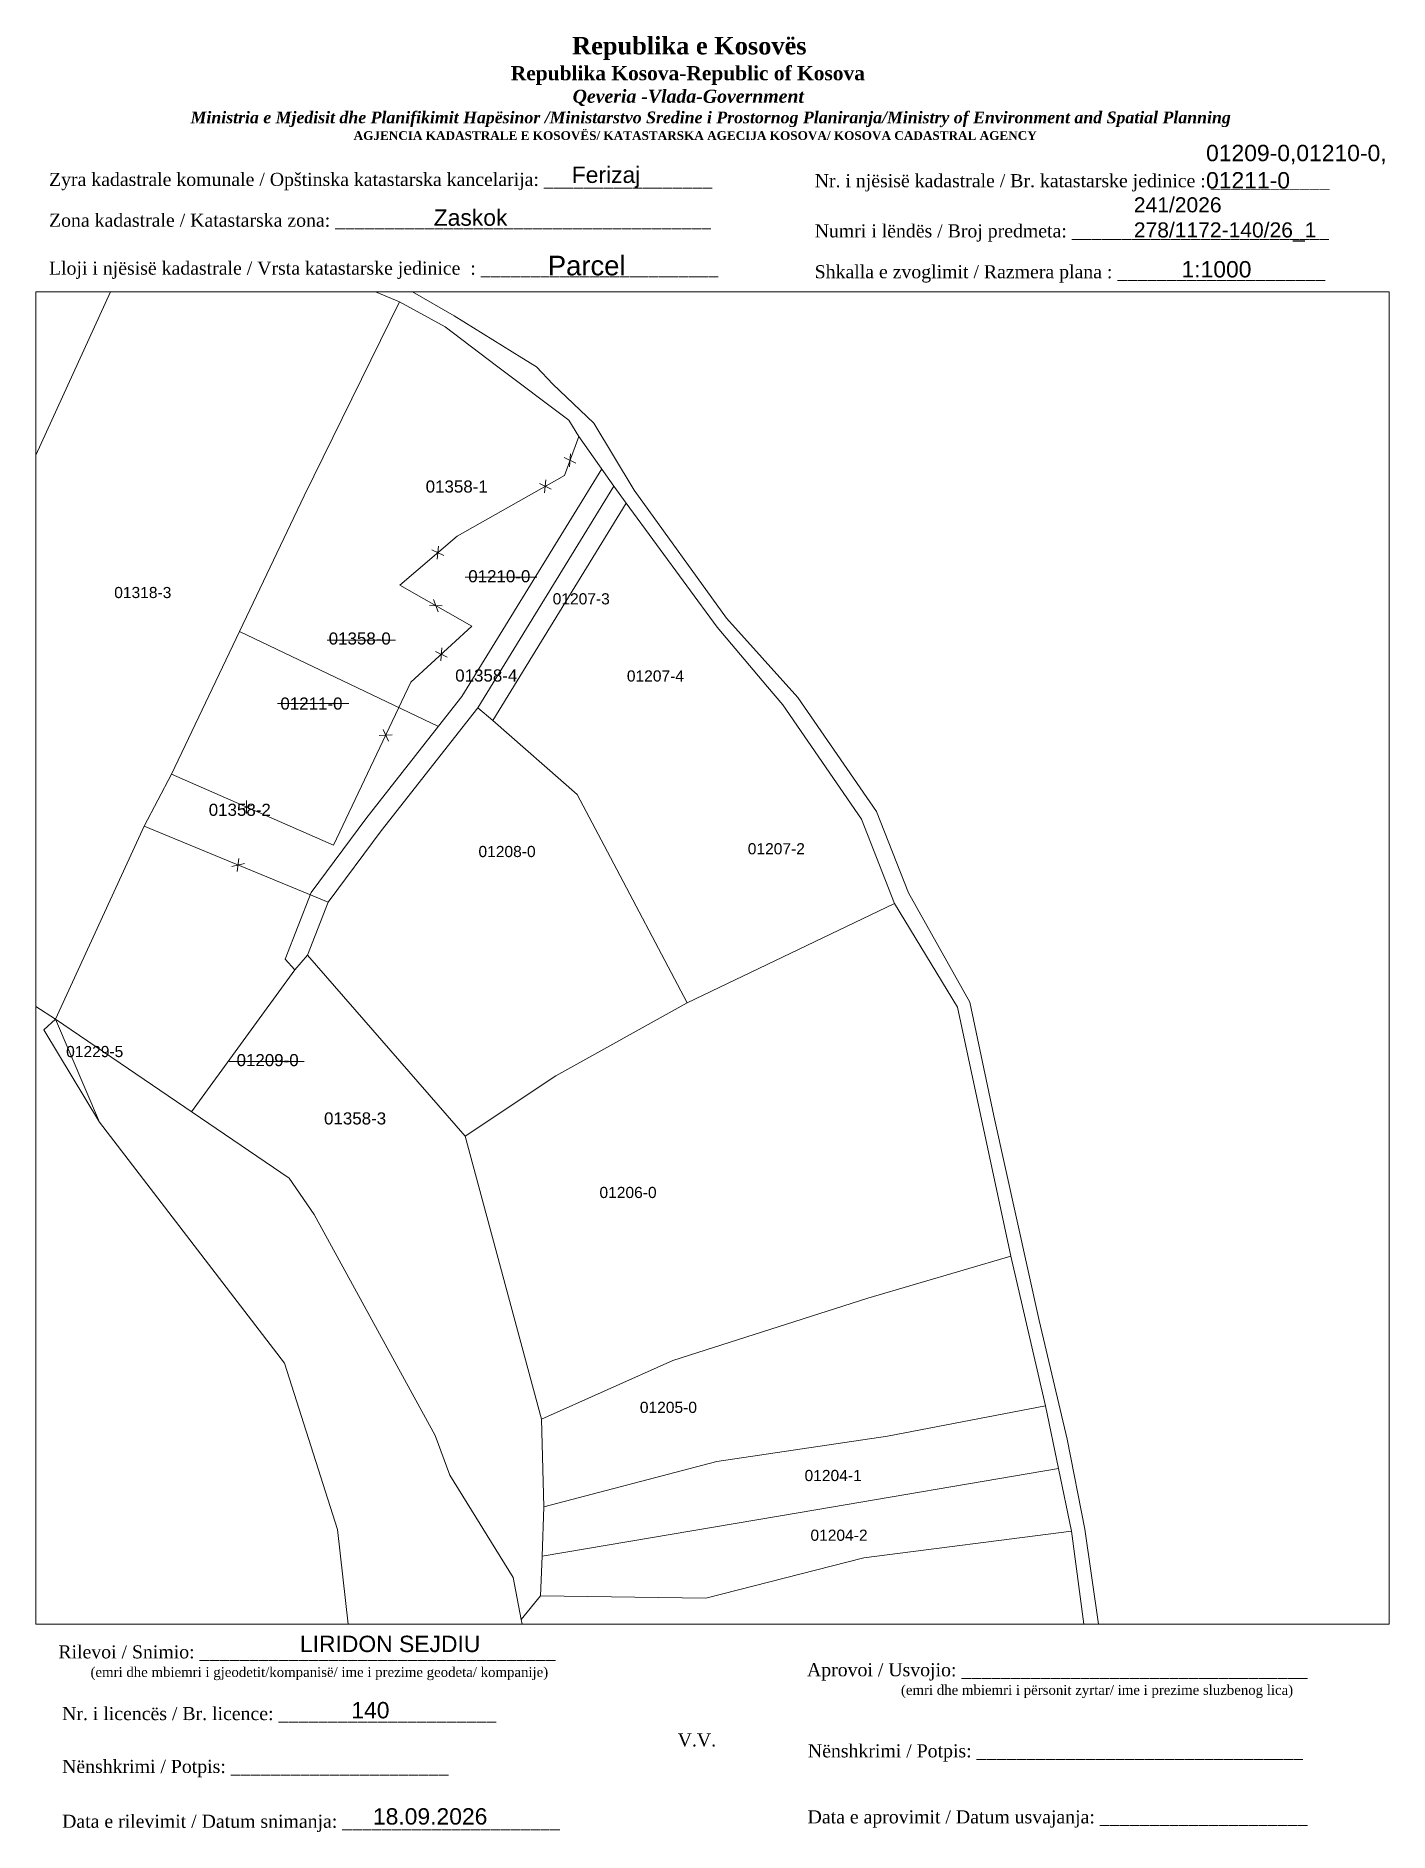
# Paper-space layout '1211' of a CAD drawing. Header units: metres, sheet in millimetres. Extents: x 1 to 208, y 2 to 276.
# The model-space entities are those that its viewports show. They can reach past a viewport. Long polylines and large blocks are cut down to what shows.
import ezdxf

# ---------------------------------------------------------------- set-up
doc = ezdxf.new("R2010")
doc.units = ezdxf.units.M
doc.layers.get('0').update_dxf_attribs({"lineweight": 0})
for name, color, linetype, lineweight in [('Korniza e jashtme', 7, 'Continuous', 0), ('label', 1, 'Continuous', 0), ('Ndarje e re', 1, 'Continuous', 0), ('Nr Parceles Baze', 7, 'Continuous', 0), ('Nr-Kojshi', 251, 'Continuous', 0), ('Parc-Kojshi', 251, 'Continuous', 0), ('Parc-Re', 7, 'Continuous', 0), ('Parcela Baze', 7, 'Continuous', 0)]:
    doc.layers.add(name, color=color, linetype=linetype, lineweight=lineweight)
doc.styles.get("Standard").update_dxf_attribs({"font": 'arial.ttf'})

msp = doc.modelspace()

# ---------------------------------------------------------------- linework, layer by layer
at = {"layer": 'label', "flags": 128}
for points in [[(7511299.43, 4688469.15), (7511301.84, 4688467.98)], [(7511300.51, 4688467.23), (7511300.75, 4688469.9)], [(7511294.29, 4688463.75), (7511296.71, 4688462.58)], [(7511295.38, 4688461.83), (7511295.62, 4688464.5)], [(7511272.13, 4688450.08), (7511274.55, 4688448.91)], [(7511273.22, 4688448.16), (7511273.46, 4688450.83)], [(7511278.99, 4688444.43), (7511293.79, 4688444.43)], [(7511271.59, 4688438.58), (7511274.27, 4688438.52)], [(7511273.38, 4688437.28), (7511272.48, 4688439.82)], [(7511273.96, 4688427.19), (7511274.2, 4688429.87)], [(7511272.87, 4688429.12), (7511275.28, 4688427.94)], [(7511240.28, 4688418.39), (7511254.95, 4688418.39)], [(7511261.24, 4688411.74), (7511263.92, 4688411.9)], [(7511263.14, 4688410.6), (7511262.03, 4688413.04)], [(7511232.63, 4688396.52), (7511235.15, 4688397.47)], [(7511233.89, 4688398.34), (7511233.89, 4688395.65)], [(7511233.42, 4688385.38), (7511230.81, 4688384.76)], [(7511231.94, 4688383.74), (7511232.29, 4688386.4)], [(7511230.3, 4688344.48), (7511245.77, 4688344.48)]]:
    msp.add_lwpolyline(points, dxfattribs=at)
at = {"layer": 'Ndarje e re', "flags": 128}
for points in [[(7511307.17, 4688466.76), (7511278.31, 4688419.79), (7511273.49, 4688413.66), (7511258.46, 4688394.55), (7511247.2, 4688379.35), (7511241.84, 4688365.63), (7511243.8, 4688363.39)], [(7511273.47, 4688413.64), (7511232.43, 4688433.25)], [(7511250.49, 4688431.47), (7511264.6, 4688431.47)], [(7511246.45, 4688366.43), (7511243.8, 4688363.39)], [(7511243.8, 4688363.39), (7511222.52, 4688334.13)]]:
    msp.add_lwpolyline(points, dxfattribs=at)
at = {"layer": 'Parc-Kojshi', "flags": 128}
for points in [[(7511235.75, 4688513.58), (7511265.42, 4688501.24), (7511274.86, 4688496.08), (7511285.47, 4688488.06), (7511300.39, 4688476.86), (7511302.44, 4688473.44), (7511309.68, 4688463.21), (7511312.23, 4688459.72), (7511330.97, 4688434.09), (7511341.39, 4688421.79), (7511344.51, 4688418.11), (7511360.8, 4688394.52), (7511367.59, 4688377.09), (7511380.57, 4688355.68), (7511391.58, 4688304.34), (7511398.77, 4688273.46), (7511401.42, 4688260.53), (7511404.08, 4688247.6), (7511408.46, 4688214.76)], [(7511411.58, 4688215.43), (7511406.84, 4688248), (7511403.24, 4688266.6), (7511397.44, 4688291.08), (7511388.05, 4688333.27), (7511383.1, 4688356.74), (7511370.48, 4688379.31), (7511363.89, 4688396.1), (7511347.66, 4688419.61), (7511332.89, 4688435.98), (7511313.83, 4688462.36), (7511305.53, 4688476.18), (7511297.07, 4688484.25), (7511293.67, 4688487.85), (7511290.68, 4688489.7), (7511276.72, 4688498.35), (7511259.73, 4688508.11)], [(7511296.32, 4688204.77), (7511290.51, 4688229.38), (7511288.91, 4688238.01), (7511275.84, 4688259.14), (7511272.82, 4688267.35), (7511247.85, 4688312.9), (7511242.66, 4688320.45), (7511194.41, 4688353.24), (7511203.5, 4688331.96), (7511241.67, 4688282.26), (7511252.61, 4688247.94), (7511256.86, 4688210.6)]]:
    msp.add_lwpolyline(points, dxfattribs=at)
for points in [[(7511265.42, 4688501.24), (7511235.75, 4688513.58), (7511213.69, 4688520.51), (7511150.05, 4688381.45), (7511153.05, 4688380.8), (7511162.82, 4688373.64), (7511194.41, 4688353.24), (7511212.75, 4688393.05), (7511218.36, 4688403.8), (7511245.77, 4688461.19)], [(7511312.23, 4688459.72), (7511309.68, 4688463.21), (7511281.6, 4688417.5), (7511284.66, 4688414.84)], [(7511302.12, 4688399.6), (7511284.66, 4688414.84), (7511281.6, 4688417.5), (7511261.64, 4688392.12), (7511250.73, 4688377.39), (7511246.45, 4688366.43), (7511279.01, 4688329.1), (7511297.71, 4688341.55), (7511324.78, 4688356.63), (7511307.69, 4688389.04)], [(7511391.58, 4688304.34), (7511380.57, 4688355.68), (7511367.59, 4688377.09), (7511324.78, 4688356.63), (7511297.71, 4688341.55), (7511279.01, 4688329.1), (7511294.72, 4688270.71), (7511321.87, 4688282.78), (7511362.09, 4688295.68)], [(7511194.41, 4688353.24), (7511192, 4688351.03), (7511203.5, 4688331.96)], [(7511398.77, 4688273.46), (7511391.58, 4688304.34), (7511362.09, 4688295.68), (7511321.87, 4688282.78), (7511294.72, 4688270.71), (7511295.22, 4688252.6), (7511330.92, 4688261.99), (7511366.11, 4688267.18)], [(7511348.13, 4688251.48), (7511401.42, 4688260.53), (7511398.77, 4688273.46), (7511366.11, 4688267.18), (7511330.92, 4688261.99), (7511295.22, 4688252.6), (7511294.84, 4688242.42)], [(7511361.24, 4688242.12), (7511404.08, 4688247.6), (7511401.42, 4688260.53), (7511348.13, 4688251.48), (7511294.84, 4688242.42), (7511294.54, 4688234.24), (7511328.67, 4688233.76)], [(7511404.08, 4688247.6), (7511361.24, 4688242.12), (7511328.67, 4688233.76), (7511294.54, 4688234.24), (7511290.51, 4688229.38), (7511296.32, 4688204.77), (7511310.43, 4688207.15), (7511352.86, 4688205.34), (7511408.46, 4688214.76)]]:
    msp.add_lwpolyline(points, close=True, dxfattribs=at)
at = {"layer": 'Parc-Re', "flags": 128}
msp.add_lwpolyline([(7511218.36, 4688403.8), (7511212.75, 4688393.05), (7511194.41, 4688353.24), (7511242.66, 4688320.45), (7511247.85, 4688312.9), (7511272.82, 4688267.35), (7511275.84, 4688259.14), (7511288.91, 4688238.01), (7511290.51, 4688229.38), (7511294.54, 4688234.24), (7511294.84, 4688242.42), (7511295.22, 4688252.6), (7511294.72, 4688270.71), (7511279.01, 4688329.1), (7511246.45, 4688366.43), (7511250.73, 4688377.39), (7511261.64, 4688392.12), (7511281.6, 4688417.5), (7511309.68, 4688463.21), (7511302.44, 4688473.44), (7511300.39, 4688476.86), (7511285.47, 4688488.06), (7511274.86, 4688496.08), (7511265.42, 4688501.24), (7511245.77, 4688461.19)], close=True, dxfattribs=at)
at = {"layer": 'Parcela Baze', "color": 5, "flags": 128}
for points in [[(7511267.79, 4688422.76), (7511280.36, 4688434.3), (7511265.5, 4688442.8), (7511277.35, 4688452.92), (7511299.46, 4688465.4), (7511302.44, 4688473.44), (7511300.39, 4688476.86), (7511285.47, 4688488.06), (7511274.86, 4688496.08), (7511265.42, 4688501.24), (7511245.77, 4688461.19), (7511218.36, 4688403.8), (7511251.79, 4688389.14)], [(7511218.36, 4688403.8), (7511212.75, 4688393.05), (7511250.73, 4688377.39), (7511261.64, 4688392.12), (7511281.6, 4688417.5), (7511309.68, 4688463.21), (7511302.44, 4688473.44), (7511299.46, 4688465.4), (7511277.35, 4688452.92), (7511265.5, 4688442.8), (7511280.36, 4688434.3), (7511267.79, 4688422.76), (7511251.79, 4688389.14)], [(7511246.45, 4688366.43), (7511250.73, 4688377.39), (7511212.75, 4688393.05), (7511194.41, 4688353.24), (7511242.66, 4688320.45), (7511247.85, 4688312.9), (7511272.82, 4688267.35), (7511275.84, 4688259.14), (7511288.91, 4688238.01), (7511290.51, 4688229.38), (7511294.54, 4688234.24), (7511294.84, 4688242.42), (7511295.22, 4688252.6), (7511294.72, 4688270.71), (7511279.01, 4688329.1)]]:
    msp.add_lwpolyline(points, close=True, dxfattribs=at)

# ---------------------------------------------------------------- texts
at = {"layer": 'Ndarje e re'}
for s, p in [('01358-1', (7511270.83, 4688461.89)), ('01358-4', (7511276.93, 4688422.9)), ('01358-2', (7511226.06, 4688395.19)), ('01358-3', (7511249.86, 4688331.51))]:
    msp.add_text(s, height=2.5, dxfattribs=at).set_placement(p)
at = {"layer": 'Nr Parceles Baze', "color": 5}
for s, p in [('01210-0', (7511279.62, 4688443.38)), ('01211-0', (7511240.85, 4688417.11)), ('01209-0', (7511231.81, 4688343.54))]:
    msp.add_text(s, height=2.5, dxfattribs=at).set_placement(p)
at = {"layer": 'Nr-Kojshi'}
for s, p in [('01318-3', (7511206.56, 4688440.12)), ('01207-3', (7511297.04, 4688438.82)), ('01207-4', (7511312.35, 4688422.9)), ('01208-0', (7511281.73, 4688386.68)), ('01207-2', (7511337.3, 4688387.25)), ('01229-5', (7511196.64, 4688345.41)), ('01206-0', (7511306.7, 4688316.33)), ('01205-0', (7511315.03, 4688271.99)), ('01204-1', (7511349.02, 4688257.93)), ('01204-2', (7511350.24, 4688245.61))]:
    msp.add_text(s, height=2.3, dxfattribs=at).set_placement(p)
at = {"layer": 'Parc-Re', "lineweight": -3}
msp.add_text('01358-0', height=2.5, dxfattribs=at).set_placement((7511250.82, 4688430.53))

psp = doc.layouts.new('1211')

# ---------------------------------------------------------------- texts
for s, p in [('Zaskok', (61.73, 247.06)), ('1:1000', (175.93, 239.17)), ('LIRIDON SEJDIU ', (41.3, 29.28)), ('140', (49.15, 19.16)), ('18.09.2026', (52.45, 2.94))]:
    psp.add_text(s, height=2.5).set_placement(p)
for s, insert, char_height, width, attachment_point in [('\\pi77.297;{\\fBook Antiqua|b1|i0|c0|p18;\\H1.333x;Republika e Kosovës\\fTimes New Roman|b1|i0|c0|p18;\\P\\pi67.927;\\fBook Antiqua|b1|i0|c0|p18;\\H0.8125x;Republika Kosova-Republic of Kosova\\fTimes New Roman|b1|i0|c0|p18;\\P\\pi77.378;\\fBook Antiqua|b1|i1|c0|p18;\\H0.9233x;Qeveria -Vlada-Government \\P\\pi13.032,l6,t23.033;\\fTimes New Roman|b1|i1|c0|p18;\\H0.9x;Ministria e Mjedisit dhe Planifikimit Hapësinor /Ministarstvo Sredine i Prostornog Planiranja/Ministry of Environment and Spatial Planning\\P\\pi43.931,l0,tz;\\fBook Antiqua|b1|i0|c0|p18;\\H0.7406x;AGJENCIA KADASTRALE E KOSOVËS/ KATASTARSKA AGECIJA KOSOVA/ KOSOVA CADASTRAL AGENCY}', (5.57, 275.89), 2, 191.8237, 1), ('01209-0,01210-0,\\P01211-0', (179.68, 259.42), 2.5, 28.0125, 1), ('{\\fTimes New Roman|b0|i0|c0|p18;Zyra kadastrale komunale / Opštinska katastarska kancelarija: _________________}', (2.98, 255.14), 2, 100.6873, 1), ('Ferizaj', (88.05, 254.47), 2.5, 9.9735, 5), ('{\\fTimes New Roman|b0|i0|c0|p18;Nr. i njësisë kadastrale / Br. katastarske jedinice : ____________}', (119.91, 254.94), 2, 79.9484, 1), ('241/2026\\P278/1172-140/26_1', (168.65, 251.41), 2.3, 19.294, 1), ('{\\fTimes New Roman|b0|i0|c0|p18;Zona kadastrale / Katastarska zona: ______________________________________}', (2.98, 248.91), 2, 100.6873, 1), ('{\\fTimes New Roman|b0|i0|c0|p18;Numri i lëndës / Broj predmeta: __________________________}', (119.91, 247.28), 2, 79.9484, 1), ('{\\fTimes New Roman|b0|i0|c0|p18;Lloji i njësisë kadastrale / Vrsta katastarske jedinice  : ________________________}', (2.98, 241.59), 2, 100.6873, 1), ('{\\fArial|b0|i0|c0|p34;Parcel}', (85.09, 240.96), 3, 11.2939, 5), ('{\\fTimes New Roman|b0|i0|c0|p18;Shkalla e zvoglimit / Razmera plana : _____________________}', (119.91, 241.04), 2, 79.9484, 1), ('{\\fTimes New Roman|b0|i0|c0|p18;Rilevoi / Snimio: ____________________________________\\P     \\H0.75x;(emri dhe mbiemri i gjeodetit/kompanisë/ ime i prezime geodeta/ kompanije)}', (42.38, 27.65), 2, 74.7958, 5), ('{\\fTimes New Roman|b0|i0|c0|p18; Aprovoi / Usvojio: ___________________________________\\P                    \\H0.75x;(emri dhe mbiemri i përsonit zyrtar/ ime i prezime sluzbenog lica)}', (117.98, 27.58), 2, 83.344, 1), ('{\\fTimes New Roman|b0|i0|c0|p18;Nr. i licencës / Br. licence: ______________________\\P                                }', (4.98, 20.89), 2, 83.344, 1), ('{\\fTimes New Roman|b0|i0|c0|p18;V.V.                                 }', (101.92, 15.84), 2, 5.7076, 5), ('{\\fTimes New Roman|b0|i0|c0|p18; Nënshkrimi / Potpis: _________________________________}', (118.12, 15.2), 2, 83.344, 1), ('{\\fTimes New Roman|b0|i0|c0|p18;Nënshkrimi / Potpis: ______________________\\P                                 }', (4.98, 12.82), 2, 83.344, 1), ('{\\fTimes New Roman|b0|i0|c0|p18;Data e rilevimit / Datum snimanja: ______________________\\P                                 }', (4.98, 4.45), 2, 83.344, 1), ('{\\fTimes New Roman|b0|i0|c0|p18; Data e aprovimit / Datum usvajanja: _____________________}', (118.07, 5.12), 2, 83.344, 1)]:
    psp.add_mtext(s, dxfattribs=dict(insert=insert, char_height=char_height, width=width, attachment_point=attachment_point))

# ---------------------------------------------------------------- viewports
at = {"layer": 'Korniza e jashtme', "view_target_point": (370776.43, 310629.57)}
psp.add_viewport(center=(104.31, 135.25), size=(206.65, 203.4046), view_center_point=(7140553.6, 4377736.28), view_height=274.871, dxfattribs=at)

doc.saveas('drawing.dxf')
